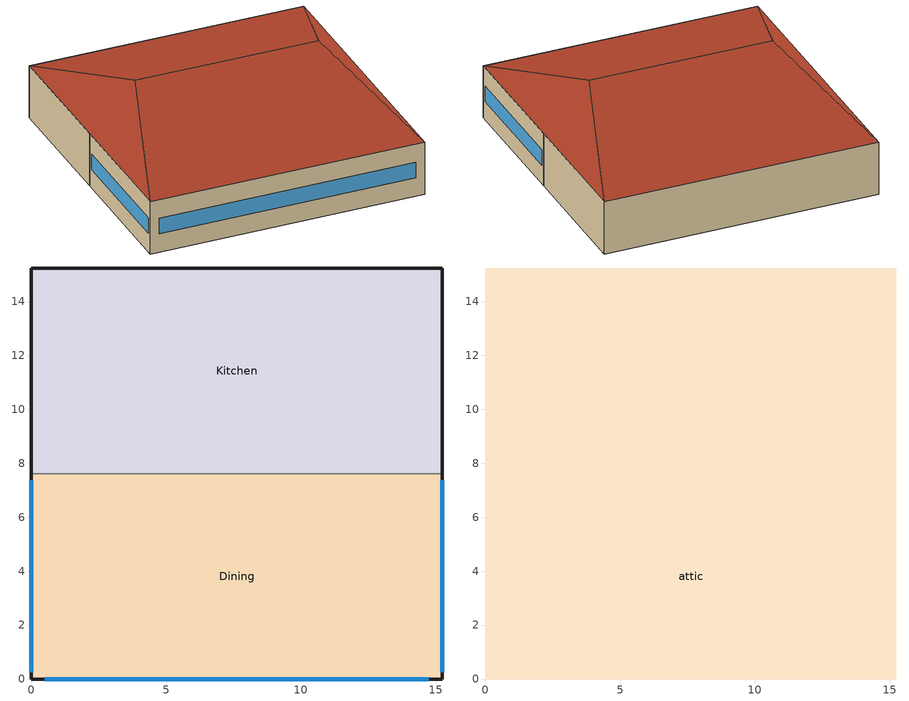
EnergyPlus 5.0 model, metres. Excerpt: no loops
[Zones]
Dining
 floor ground (ext-slab): 15.24,7.62 15.24,0 0,0 0,7.62 z0
 wall outside (Wood Frame Non-res Ext Wall): 0,7.62 0,0 15.24,0 15.24,7.62 z0:3.05
 wall to Kitchen (int-walls): 15.24,7.62 0,7.62 z0:3.05
 window (Window Non-res Fixed): 15.24,0.25 15.24,7.37 / 0.51,0 14.73,0 / 0,7.37 0,0.25 z1.07:1.98
Kitchen
 floor ground (ext-slab): 15.24,15.24 15.24,7.62 0,7.62 0,15.24 z0
 wall outside (Wood Frame Non-res Ext Wall): 15.24,7.62 15.24,15.24 0,15.24 0,7.62 z0:3.05
attic
 floor to Dining (Attic Non-res Floor): 0,0 0,7.62 15.24,7.62 15.24,0 z3.05
 floor to Kitchen (Attic Non-res Floor): 15.24,15.24 15.24,7.62 0,7.62 0,15.24 z3.05
 roof outside (Attic Non-res Roof): 15.24,0,3.05 15.24,15.24,3.05 12.7,7.62,5.59; 15.24,15.24,3.05 0,15.24,3.05 2.54,7.62,5.59 12.7,7.62,5.59; 0,0,3.05 15.24,0,3.05 12.7,7.62,5.59 2.54,7.62,5.59; 0,15.24,3.05 0,0,3.05 2.54,7.62,5.59
[Building]
Ref Bldg Quick Service Restaurant Post1980_v1.3_5.0: North Axis=0; Terrain=City; Loads Convergence Tolerance Value=0.04; Temperature Convergence Tolerance Value=0.2; Solar Distribution=FullInteriorAndExterior; Maximum Number of Warmup Days=25
[Site:Location]
USA GA-ATLANTA: Latitude {deg}=33.65; Longitude {deg}=-84.42; Time Zone {hr}=-5; Elevation {m}=315
[SizingPeriod:DesignDay] Barometric Pressure {Pa}=97598; Rain {0-no,1-yes}=0; Snow on ground {0-no,1-yes}=0; Day of Month=21; Daylight Savings Time Indicator=0; Humidity Indicating Type=WetBulb
Name | Maximum Dry-Bulb Temperature {C} | Daily Temp Range {C} | Humidity Indicating Conditions at Maximum Dry-Bulb | Wind Speed {m/s} design conditions vs. traditional 6.71 m/s (15 mph) | Wind Direction {Degrees; N=0, S=180} | Clearness {0.0 to 1.1} | Month | Day Type | Wind Speed {m/s} design conditions vs. traditional 3.35 m/s (7mph)
ATLANTA Ann Htg 99.6% Condns DB | -7.3 | 0 | -7.3 | 5.3 | 320 | 0 | 1 | WinterDesignDay
ATLANTA Ann Clg .4% Condns WB=>MDB | 31.4 | 9.7 | 25.2 |  | 300 | 1 | 7 | SummerDesignDay | 4
[Site:WaterMainsTemperature]
Calculation Method=CORRELATION; Annual Average Outdoor Air Temperature {C}=15.83; Maximum Difference In Monthly Average Outdoor Air Temperatures {deltaC}=20.5
[Site:GroundTemperature:BuildingSurface]
19.963, 19.905, 19.939, 20.453, 22.043, 22.528, 22.672, 22.78, 22.808, 21.178, 20.28, 20.042
[Construction]
Wood Frame Non-res Ext Wall: Wood Siding, Wood Frame NonRes Wall Insulation, 1/2IN Gypsum
Attic Non-res Floor: 1/2IN Gypsum, AtticFloor NonRes Insulation, 1/2IN Gypsum
Attic Non-res Roof: Roof Membrane, Metal Decking
ext-slab: HW CONCRETE
int-walls: 1/2IN Gypsum, 1/2IN Gypsum
Window Non-res Fixed: NonRes Fixed Assembly Window
InteriorFurnishings: Std Wood 6inch
[Material] Thermal Absorptance=0.9
Name | Roughness | Thickness {m} | Conductivity {W/m-K} | Density {kg/m3} | Specific Heat {J/kg-K} | Solar Absorptance | Visible Absorptance | Visible Absorptance! Common Materials
Wood Frame NonRes Wall Insulation | MediumRough | 0.0507038 | 0.049 | 265 | 836.8 | 0.7 | 0.7
AtticFloor NonRes Insulation | MediumRough | 0.10017 | 0.049 | 265 | 836.8 | 0.7 | 0.7
Std Wood 6inch | MediumSmooth | 0.15 | 0.12 | 540 | 1210 | 0.7 |  | 0.7
Wood Siding | MediumSmooth | 0.01 | 0.11 | 544.62 | 1210 | 0.78 | 0.78
1/2IN Gypsum | Smooth | 0.0127 | 0.16 | 784.9 | 830 | 0.92 | 0.92
HW CONCRETE | Rough | 0.1016 | 1.311 | 2240 | 836.8 | 0.7 | 0.7
Roof Membrane | VeryRough | 0.0095 | 0.16 | 1121.29 | 1460 | 0.7 | 0.7
Metal Decking | MediumSmooth | 0.0015 | 45.006 | 7680 | 418.4 | 0.7 | 0.3
[WindowMaterial:SimpleGlazingSystem]
NonRes Fixed Assembly Window: U-Factor=4.08816; Solar Heat Gain Coefficient=0.25
[Zone] Type=1; Multiplier=1
Name | Part of Total Floor Area
Dining; Kitchen | Yes
attic | No
[People] Schedule=BLDG_OCC_SCH; Fraction Radiant=0.3; User Specified Sensible Fraction=AUTOCALCULATE; Activity Level Schedule=ACTIVITY_SCH; Enable ASHRAE 55 Comfort Warnings=No; MRT Calculation=ZoneAveraged; Work Efficiency Schedule=WORK_EFF_SCH; Clothing Schedule=CLOTHING_SCH; Air Velocity Schedule=AIR_VELO_SCH; Thermal Comfort Report=FANGER
Name | Zone | Number of People Calculation Method | Zone Area per Person | Number of People
Dining People | Dining | Area/Person | 1.39
Kitchen People | Kitchen | People |  | 6.25
[Lights] Schedule=BLDG_LIGHT_SCH; Design Level Calculation Method=Watts/Area; Return Air Fraction=0; Fraction Radiant=0.7; Fraction Visible=0.2; Fraction Replaceable=1; Return Air Fraction is Calculated from Plenum Temperature=No
Name | Zone | Watts per Zone Area {W/m2}
Dining_Lights | Dining | 15.45
Kitchen_Lights | Kitchen | 16.64
[ElectricEquipment] Design Level Calculation Method=EquipmentLevel
Name | Zone | Schedule | Design Level {W} | Fraction Latent | Fraction Radiant | Fraction Lost
Dining_MiscElec_Equip | Dining | BLDG_EQUIP_SCH | 15000 | 0.25 | 0.3 | 0
Kitchen_MiscElec_Equip | Kitchen | BLDG_EQUIP_SCH | 35000 | 0.25 | 0.3 | 0.3
Kitchen_ExhFan_Equip | Kitchen | Kitchen_Exhaust_SCH | 577 | 0 | 0 | 1
[GasEquipment]
Kitchen_MiscGas_Equip: Zone=Kitchen; Schedule=GAS_EQUIP_SCH; Design Level Calculation Method=EquipmentLevel; Design Level {W}=150055; Fraction Latent=0.1; Fraction Radiant=0.2; Fraction Lost=0.7
[Exterior:Lights]
Exterior Facade Lighting: Schedule=ALWAYS_ON; Design Level=2963; Control Option=AstronomicalClock
[ZoneInfiltration:DesignFlowRate] Constant Term Coefficient=1; Temperature Term Coefficient=0; Velocity Term Coefficient=0; Velocity Squared Term Coefficient=0
Name | Zone | Schedule | Design Volume Flow Rate Calculation Method | Flow per Exterior Surface Area {m3/s/m2} | Air Changes Per Hour {ACH}
Dining_Infiltration | Dining | INFIL_HALF_ON_SCH | Flow/ExteriorArea | 0.001133
Kitchen_Infiltration | Kitchen | INFIL_HALF_ON_SCH | Flow/ExteriorArea | 0.001133
attic_Infiltration | attic | ALWAYS_ON | AirChanges/Hour |  | 1
[InternalMass] Construction=InteriorFurnishings; Surface Area=232.343
Name | Zone
Dining Internal Mass | Dining
Kitchen Internal Mass | Kitchen
[ZoneMixing]
Kitchen Exhaust Fanmixing_0: Zone=Kitchen; Schedule=HVACOperationSchd; Design Flow Rate Calculation Method=Flow/Zone; Design Flow Rate=0.834532; Source Zone=Dining; Delta Temperature=0
[AvailabilityManager:NightCycle] Availability Schedule=ALWAYS_ON; Fan Schedule=HVACOperationSchd; Control Type {CycleOnAny | CycleOnControlZone | CycleOnAnyZoneFansOnly}=CycleOnAny; Thermostat Tolerance {delta C}=1; Cycling Run Time {s}=1800
PSZ-AC_1:1 Availability Manager; PSZ-AC_2:2 Availability Manager
[UtilityCost:Tariff]
Name | Output Meter | Conversion Factor Choice | Season Schedule | Demand Window Length | Monthly Charge or Variable | Group
GeorgiaPow_PLL-3_PowerLightLarge | Electricity:Facility | kWh | GeorgiaPowerSeasonSchedule | HalfHour | 15.75 | Comm Elect
GeorgiaPow_PLM-3_PowerLightMedium; GeorgiaPow_PLS-3_PowerLightSmall | Electricity:Facility | kWh | GeorgiaPowerSeasonSchedule | HalfHour | 14 | Comm Elect
GeorgiaPow_GS-2_GeneralService | Electricity:Facility | kWh | GeorgiaPowerSeasonSchedule |  | 13.25 | Comm Elect
GA_EIAMonthlyRateGas | Gas:Facility | MCF |  |  | 0 | Comm Gas
[UtilityCost:Charge:Block] Source Variable=totalEnergy; Season=Annual; Category Variable=EnergyCharges
Name | Charge Variable | Tariff | Block Size 1 Value or Variable | Block 1 Cost per Unit Value or Variable | Block Size 2 Value or Variable | Block 2 Cost per Unit Value or Variable | Block Size 3 Value or Variable | Block 3 Cost per Unit Value or Variable | Block Size 4 Value or Variable | Block 4 Cost per Unit Value or Variable | Block Size Multiplier Value or Variable
 | AnnualEnergyCharge | GeorgiaPow_PLL-3_PowerLightLarge | 3000 | 0.10099 | 7000 | 0.09186 | 190000 | 0.0786 | remaining | 0.06096
 | AnnualaddedEnergyCharge | GeorgiaPow_PLL-3_PowerLightLarge | 200 | 0 | 200 | 0.0104 | 200 | 0.00822 | remaining | 0.00594 | TotalDemand
 | AnnualEnergyCharge | GeorgiaPow_PLM-3_PowerLightMedium | 3000 | 0.08757 | 7000 | 0.08026 | 190000 | 0.0691 | remaining | 0.05355
 | AnnualaddedEnergyCharge | GeorgiaPow_PLM-3_PowerLightMedium | 200 | 0 | 200 | 0.00892 | 200 | 0.00672 | remaining | 0.00586 | TotalDemand
 | AnnualEnergyCharge | GeorgiaPow_PLS-3_PowerLightSmall | 25 | 0 | 2975 | 0.08808 | 7000 | 0.08367 | remaining | 0.0722
 | AnnualaddedEnergyCharge | GeorgiaPow_PLS-3_PowerLightSmall | 200 | 0 | 200 | 0.0089 | 200 | 0.0067 | remaining | 0.00586 | TotalDemand
 | AnnualEnergyCharge | GeorgiaPow_GS-2_GeneralService | 25 | 0 | remaining | 0.08327
[UtilityCost:Charge:Simple]
Name | Charge Variable | Tariff | Source Variable | Season | Category Variable | Cost per Unit Value or Variable
 | SummerFuelCostRiderEnergyCharge | GeorgiaPow_PLL-3_PowerLightLarge | TotalEnergy | Summer | EnergyCharges | 0.019843
 | WinterFuelCostRiderEnergyCharge | GeorgiaPow_PLL-3_PowerLightLarge | TotalEnergy | Winter | EnergyCharges | 0.016524
 | TaxofSevenPercent | GeorgiaPow_PLL-3_PowerLightLarge | SubTotal | Annual | Taxes | 0.07
 | SummerFuelCostRiderEnergyCharge | GeorgiaPow_PLM-3_PowerLightMedium | TotalEnergy | Summer | EnergyCharges | 0.019843
 | WinterFuelCostRiderEnergyCharge | GeorgiaPow_PLM-3_PowerLightMedium | TotalEnergy | Winter | EnergyCharges | 0.016524
 | TaxofSevenPercent | GeorgiaPow_PLM-3_PowerLightMedium | SubTotal | Annual | Taxes | 0.07
 | SummerFuelCostRiderEnergyCharge | GeorgiaPow_PLS-3_PowerLightSmall | TotalEnergy | Summer | EnergyCharges | 0.019843
 | WinterFuelCostRiderEnergyCharge | GeorgiaPow_PLS-3_PowerLightSmall | TotalEnergy | Winter | EnergyCharges | 0.016524
 | TaxofSevenPercent | GeorgiaPow_PLS-3_PowerLightSmall | SubTotal | Annual | Taxes | 0.07
 | SummerFuelCostRiderEnergyCharge | GeorgiaPow_GS-2_GeneralService | TotalEnergy | Summer | EnergyCharges | 0.019843
 | WinterFuelCostRiderEnergyCharge | GeorgiaPow_GS-2_GeneralService | TotalEnergy | Winter | EnergyCharges | 0.016524
 | TaxofSevenPercent | GeorgiaPow_GS-2_GeneralService | SubTotal | Annual | Taxes | 0.07
 | MonthlyRateGasCharge | GA_EIAMonthlyRateGas | totalEnergy | Annual | EnergyCharges | GA_MonthlyGasRates
 | TaxofSixPercent | GA_EIAMonthlyRateGas | SubTotal | Annual | Taxes | 0.06
[UtilityCost:Qualify] Season=Annual; Threshold Test=Count
Name | Tariff | Variable | Qualify Type | Threshold Value or Variable | Number of Months
MinDemand500kw | GeorgiaPow_PLL-3_PowerLightLarge | TotalDemand | Minimum | 500 | 12
MinDemand30kw | GeorgiaPow_PLM-3_PowerLightMedium | TotalDemand | Minimum | 30 | 12
MaxDemand500kw | GeorgiaPow_PLM-3_PowerLightMedium | TotalDemand | Maximum | 500 | 1
MaxDemand30kw | GeorgiaPow_PLS-3_PowerLightSmall | TotalDemand | Maximum | 30 | 1
MaxDemand30kw | GeorgiaPow_GS-2_GeneralService | TotalDemand | Maximum | 30 | 1
MaxEnergy30OOkwh | GeorgiaPow_GS-2_GeneralService | TotalEnergy | Maximum | 3000 | 1
[UtilityCost:Variable]
GA_MonthlyGasRates: Tariff=GA_EIAMonthlyRateGas; Variable Type=Currency; January Value=9.24; February Value=10.07; March Value=10.36; April Value=10.86; May Value=11.95; June Value=13.5; July Value=12.5; August Value=12.65; September Value=12.07; October Value=10.93; November Value=9.39; December Value=8.18
[Schedule:Compact]
ALWAYS_ON: Through: 12/31, For: AllDays, Until: 24:00, 1
ACTIVITY_SCH: Through: 12/31, For: AllDays, Until: 24:00, 120
AIR_VELO_SCH: Through: 12/31, For: AllDays, Until: 24:00, 0.2
BLDG_EQUIP_SCH: Through: 12/31, For: Weekday, Until: 06:00, 0.1, Until: 08:00, 0.35, Until: 10:00, 0.25, Until: 14:00, 0.35, Until: 17:00, 0.25, Until: 20:00, 0.35, Until: 24:00, 0.25, For: Saturday, Until: 06:00, 0.1, Until: 08:00, 0.35, Until: 10:00, 0.25, Until: 14:00, 0.35, Until: 17:00, 0.25, Until: 20:00, 0.35, Until: 24:00, 0.25, For: SummerDesignDay, Until: 24:00, 0.35, For: WinterDesignDay, Until: 24:00, 0, For: Sunday Holidays AllOtherDays, Until: 06:00, 0.1, Until: 08:00, 0.35, Until: 10:00, 0.25, Until: 14:00, 0.35, Until: 17:00, 0.25, Until: 20:00, 0.35, Until: 24:00, 0.25
BLDG_LIGHT_SCH: Through: 12/31, For: SummerDesignDay, Until: 24:00, 1, For: WinterDesignDay, Until: 24:00, 0, For: Weekday Saturday Sunday Holidays AllOtherDays, Until: 01:00, 0.45, Until: 05:00, 0.15, Until: 06:00, 0.45, Until: 24:00, 0.9
BLDG_OCC_SCH: Through: 12/31, For: Weekdays, Until: 01:00, 0.05, Until: 05:00, 0, Until: 06:00, 0.05, Until: 07:00, 0.1, Until: 09:00, 0.4, Until: 10:00, 0.3, Until: 11:00, 0.2, Until: 12:00, 0.5, Until: 13:00, 0.8, Until: 14:00, 0.7, Until: 15:00, 0.4, Until: 16:00, 0.2, Until: 17:00, 0.25, Until: 18:00, 0.5, Until: 21:00, 0.55, Until: 22:00, 0.5, Until: 23:00, 0.35, Until: 24:00, 0.2, For: SummerDesignDay, Until: 24:00, 1, For: WinterDesignDay, Until: 24:00, 0, For: Saturday Sunday Holidays AllOtherDays, Until: 01:00, 0.05, Until: 05:00, 0, Until: 07:00, 0.05, Until: 10:00, 0.3, Until: 11:00, 0.2, Until: 12:00, 0.45, Until: 13:00, 0.6, Until:14:00, 0.5, Until: 15:00, 0.35, Until: 18:00, 0.3, Until: 21:00, 0.55, Until: 22:00, 0.5, Until: 23:00, 0.35, Until: 24:00, 0.2
GAS_EQUIP_SCH: Through: 12/31, For: SummerDesignDay, Until: 24:00, 0.25, For: WinterDesignDay, Until: 24:00, 0, For: AllOtherDays, Until: 05:00, 0.02, Until: 06:00, 0.03, Until: 07:00, 0.09, Until: 08:00, 0.14, Until: 10:00, 0.1, Until: 11:00, 0.22, Until: 12:00, 0.27, Until: 13:00, 0.24, Until: 14:00, 0.21, Until: 15:00, 0.14, Until:16:00, 0.13, Until:17:00, 0.15, Until: 20:00, 0.17, Until: 21:00, 0.15, Until: 22:00, 0.14, Until: 23:00, 0.12, Until: 24:00, 0.02
INFIL_HALF_ON_SCH: Through: 12/31, For: Weekdays SummerDesignDay, Until: 05:00, 1, Until: 24:00, 0.5, For: Saturday WinterDesignDay, Until: 05:00, 1, Until: 24:00, 0.5, For: Sunday Holidays AllOtherDays, Until: 05:00, 1, Until: 24:00, 0.5
Kitchen_Exhaust_SCH: Through: 12/31, For: AllDays, Until: 01:00, 1, Until: 05:00, 0, Until: 24:00, 1
WORK_EFF_SCH: Through: 12/31, For: AllDays, Until: 24:00, 0
CLOTHING_SCH: Through: 04/30, For: AllDays, Until: 24:00, 1, Through: 09/30, For: AllDays, Until: 24:00, 0.5, Through: 12/31, For: AllDays, Until: 24:00, 1
HVACOperationSchd: On/Off, Through: 12/31, For: AllDays, Until: 01:00, 1, Until: 05:00, 0, Until: 24:00, 1
GeorgiaPowerSeasonSchedule: Through: 5/31, For: AllDays, Until: 24:00, 1, Through: 9/30, For: AllDays, Until: 24:00, 3, Through: 12/31, For: AllDays, Until: 24:00, 1
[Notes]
DOE Commercial Reference Building
Quick Service Restaurant, post-1980 construction
EnergyPlus Version 5.0
ASHRAE Standards 90.1-1989 and 62-1999
Description:  Single story, Two zone building.
Form:         Area = 232 m2 (2,500 ft2); Number of Stories = 1 plus attic; Shape = rectangle, Aspect ratio = 1.0
Envelope:     Envelope thermal properties vary with climate according to ASHRAE Standard 90.1-1989.
Opaque constructions: wood frame walls; attic roof; slab-on-grade floor
Windows: window-to-wall ratio = 14%
Infiltration = 1.5 cfm/ft2 above grade wall area at 0.3 in wc (75 Pa) adjusted to 0.016 in wc (4 Pa).
50% of full value when ventilation system on.
HVAC:         ASHRAE 90.1-1989 PSZ-AC, gas furnace
Economizer per 90.1-2004
Exhaust:      Kitchen exhaust 1557 L/s (3300 cfm), 54% of exhaust make-up air from dining
Kitchen exhaust fan modeled as exterior load to avoid getting double make-up air
Refrigeration: Walk-in cooler and walk-in freezer
Int. gains:   W/m2 (W/ft2)   lights            elec plug       gas plug
Detached Shading:               None
Daylight:                       None
Natural Ventilation:            None
Zonal Equipment:                None
Air Primary Loops:              PSZ-AC:1; PSZ-AC:2
Plant Loops:                    SHWSys1
System Equipment Autosize:      Yes
Purchased Cooling:              None
Purchased Heating:              None
Coils:                          Coil:Cooling:DX:SingleSpeed; Coil:Cooling:DX:TwoSpeed; Coil:Heating:Gas
Pumps:                          None
Boilers:                        None
Chillers:                       None
Reference citation for the Commercial Reference Buildings:
Deru, M.; Field, K.; Studer, D.; Benne, K.; Griffith, B.; Torcellini, P;
Halverson, M.; Winiarski, D.; Liu, B.; Rosenberg, M.; Huang, J.;
Yazdanian, M.; Crawley, D. (2010).
U.S. Department of Energy Commercial Reference Building Models of the National Building Stock.
Washington, DC: U.S. Department of Energy, Energy Efficiency and
Renewable Energy, Office of Building Technologies.
***GENERAL SIMULATION PARAMETERS***
Number of Zones: 3
***HOLIDAYS & DAYLIGHT SAVINGS***
